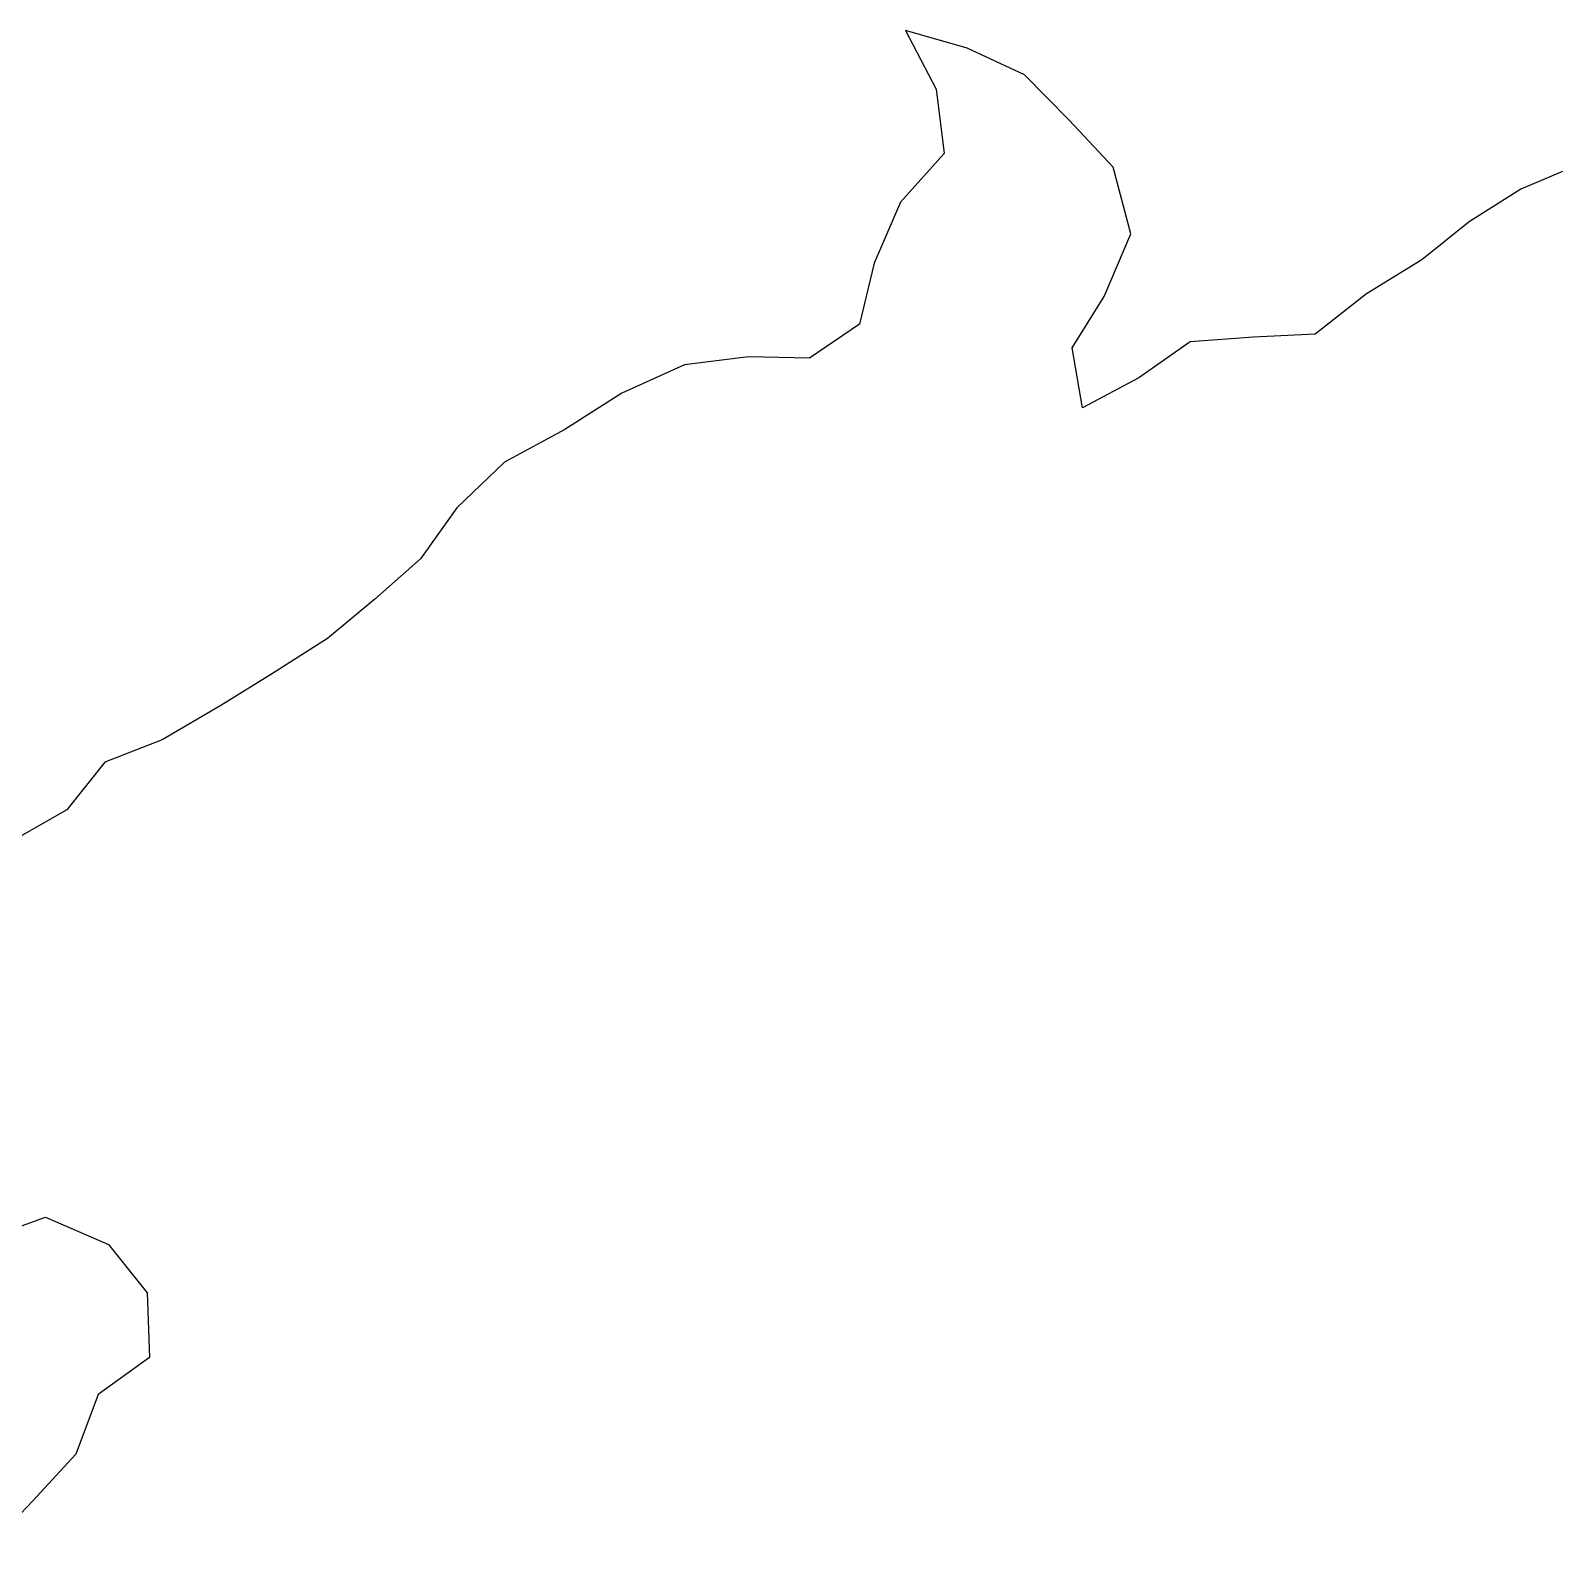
# Model space of a CAD drawing. Extents: x 205316 to 208372, y 4848714 to 4853250.
# Drawn here: x 207988 to 208114.9, y 4853124.4 to 4853249.9 of the extents above; entities that cross this region are included whole.
import ezdxf

# ---------------------------------------------------------------- set-up
doc = ezdxf.new("R2010")
doc.units = 0
doc.header["$LTSCALE"] = 1.5
doc.header["$MEASUREMENT"] = 0
doc.layers.add('HD-CURSO-PERENE', color=170, linetype='CONTINUOUS')

msp = doc.modelspace()

# ---------------------------------------------------------------- linework, layer by layer
at = {"layer": 'HD-CURSO-PERENE', "flags": 128}
for points in [[(208114.87, 4853238.26), (208111.44, 4853236.78), (208107.14, 4853234.08), (208103.24, 4853230.93), (208098.64, 4853228.13), (208094.39, 4853224.78), (208089.29, 4853224.53), (208084.04, 4853224.14), (208079.79, 4853221.18), (208075.14, 4853218.69), (208074.29, 4853223.64), (208076.94, 4853227.89), (208079.14, 4853233.09), (208077.68, 4853238.6), (208074.03, 4853242.5), (208070.33, 4853246.25), (208065.58, 4853248.46), (208060.48, 4853249.91), (208063.03, 4853245.06), (208063.68, 4853239.75), (208060.08, 4853235.7), (208057.88, 4853230.65), (208056.68, 4853225.6), (208052.53, 4853222.8), (208047.48, 4853222.9), (208042.18, 4853222.25), (208036.98, 4853219.9), (208032.28, 4853216.9), (208027.28, 4853214.2), (208023.33, 4853210.4), (208020.33, 4853206.2), (208016.53, 4853202.85), (208012.63, 4853199.6), (208008.08, 4853196.7), (208003.78, 4853194.05), (207998.93, 4853191.2), (207994.18, 4853189.35), (207991.03, 4853185.4), (207986.53, 4853182.85)], [(207984.13, 4853149.83), (207989.28, 4853151.68), (207994.48, 4853149.42), (207997.68, 4853145.42), (207997.88, 4853140.07), (207993.63, 4853137.02), (207991.78, 4853132.07), (207988.23, 4853128.21), (207984.53, 4853124.36)]]:
    msp.add_lwpolyline(points, dxfattribs=at)

doc.saveas('drawing.dxf')
